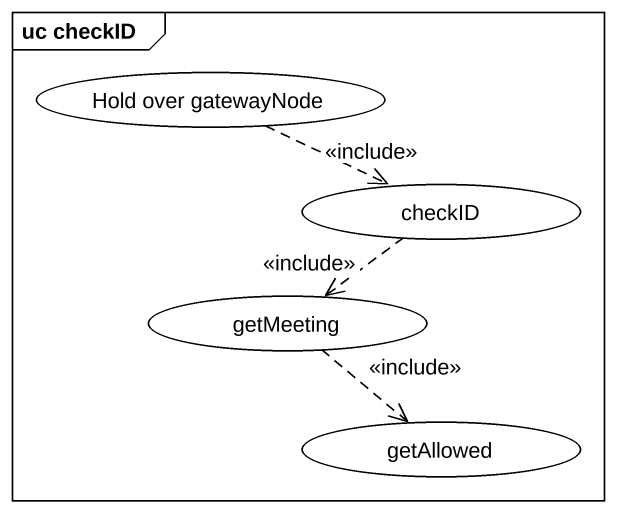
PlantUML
@startuml
mainframe uc checkID
usecase "Hold over gatewayNode" as Hold_over_gatewayNode
usecase checkID
usecase getMeeting
usecase getAllowed
Hold_over_gatewayNode .right.> checkID : <<include>>
checkID ..> getMeeting : <<include>>
getMeeting ..> getAllowed : <<include>>
@enduml
